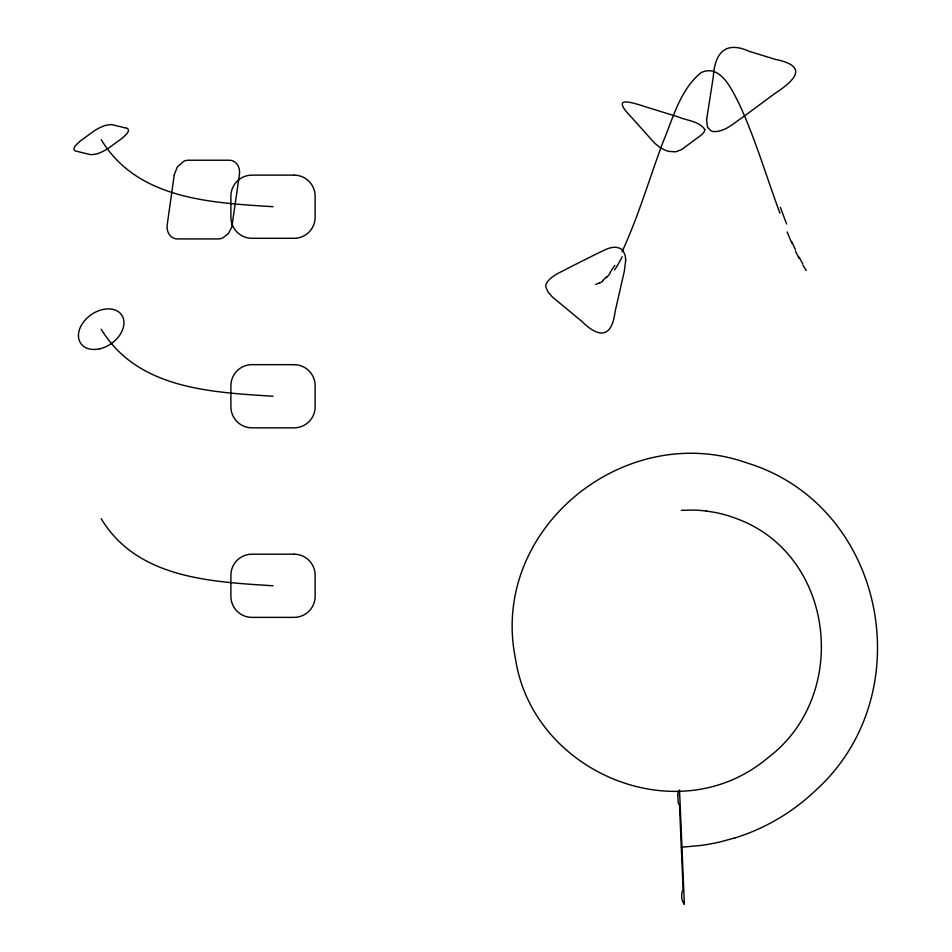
<?xml version="1.0" encoding="UTF-8"?>
<svg xmlns="http://www.w3.org/2000/svg" width="952" height="952" viewBox="0 0 952 952"><rect width="100%" height="100%" fill="white"/><g stroke="black" fill="none" stroke-linecap="round" stroke-linejoin="round"><path stroke-width="1.43" d="M621.989 251.84C638.364 216.628 649.181 179.226 662.675 142.883C672.981 118.679 679.776 90.023 700.969 72.709C720.593 63.141 732.147 90.44 739.252 104.042C755.555 139.337 766.408 176.798 779.938 213.177M614.813 265.346L610.065 272.558M606.46 276.949L602.783 280.447M599.129 282.994L595.666 284.493M735.194 837.819L721.794 841.497A224.672 222.851 77.5 0 1 701.362 845.4L681.299 847.256M681.299 510.32L693.472 510.07A140.384 137.397 -88.4 0 1 706.146 511.022M273.022 206.715C210.916 202.705 137.362 199.527 101.198 139.646M273.022 396.246C210.916 392.236 137.362 389.059 101.198 329.178M273.022 585.777C210.916 581.767 137.362 578.59 101.198 518.709M706.146 511.034L714.607 512.366A130.733 128.032 -75.6 0 1 735.087 518.078C835.106 553.421 850.933 695.305 768.014 757.685C678.181 833.714 532.537 772.667 515.425 658.51C489.268 529.276 624.548 419.57 746.713 462.85C885.872 505.238 922.095 694.079 815.888 790.16A211.653 209.88 54.7 0 1 778.546 818.553L772.691 821.862A204.656 202.978 68.6 0 1 735.206 837.855M126.509 128.187L111.586 124.569L106.398 125.164A15.22 4.891 -28.7 0 0 93.022 131.745L79.837 141.336L75.422 145.644A17.184 5.51 -28.7 0 0 75.886 151.094L90.821 154.712L95.997 154.117A15.22 4.891 -28.7 0 0 109.373 147.548L122.57 137.945L126.985 133.637A17.184 5.51 -28.7 0 0 126.509 128.199M806.261 270.475L802.81 265.049M799.144 258.504L795.467 251.197M791.874 243.307L787.114 231.919M602.794 281.019A131.078 41.793 -85.4 0 1 599.117 283.399M610.077 273.391A114.418 34.367 -82.1 0 1 606.448 277.663M622.18 256.719A123.224 31.951 -78 0 1 614.635 269.88M786.614 223.994A123.224 14.423 72 0 1 780.402 207.322M795.444 249.757A114.418 24.157 75.1 0 1 791.909 241.915M802.786 263.764A131.078 33.118 77.5 0 1 799.168 257.183M677.8 794.825L678.252 802.822L679.514 805.178L683.084 889.346C680.977 893.785 681.096 900.497 684.381 904.4L679.526 790.065L678.05 792.326L677.8 794.825M625.726 260.015L624.298 271.415L615.063 311.78C611.815 337.984 599.129 338.377 581.922 321.455L552.374 296.976L548.078 292.097L545.901 287.254A6.307 5.926 73.7 0 1 546.258 283.744C550.792 275.64 560.407 272.51 568.082 268.166L596.666 253.803C603.925 250.638 612.445 244.557 620.502 248.627A9.484 8.913 73.7 0 1 623.155 251.007L625.226 255.434L625.726 260.015M704.837 129.662L704.016 132.233L701.636 134.744L681.632 149.571L675.789 151.82L668.709 151.368A10.389 3.963 20.8 0 1 665.876 150.499L660.355 147.75L654.559 143.086L631.795 117.631C611.386 96.795 627.487 100.829 645.016 106.648L678.169 116.882C686.856 120.714 699.446 121.118 704.837 129.662M706.574 119.892L707.538 127.211L710.977 130.805A11.329 7.985 -27.5 0 0 713.536 131.578C725.234 132.054 734.266 122.713 743.417 116.739L774.999 93.403C795.527 79.944 808.557 66.176 775.559 59.417L749.188 51.36C725.067 40.317 714.738 53.419 713.262 77.076L706.574 119.892M174.252 174.859L167.278 224.303A12.721 8.913 -78.1 0 0 167.374 229.682C168.088 234.537 172.193 239.059 177.322 238.928L218.246 238.928A19.909 13.947 -78.1 0 0 222.839 237.905L228.409 233.526L231.836 226.957L239.38 174.859A12.721 8.913 -78.1 0 0 239.297 169.468C238.571 164.613 234.478 160.103 229.337 160.222L188.425 160.222A19.909 13.947 -78.1 0 0 183.819 161.245L177.346 166.85L174.252 174.859M294.073 175.132L251.959 175.132A21.063 21.063 0 0 0 230.896 196.195L230.896 217.246A21.063 21.063 0 0 0 251.959 238.309L294.073 238.309A21.063 21.063 0 0 0 315.136 217.246L315.136 196.195A21.063 21.063 0 0 0 294.073 175.132M294.073 364.664L251.959 364.664A21.063 21.063 0 0 0 230.896 385.715L230.896 406.778A21.063 21.063 0 0 0 251.959 427.841L294.073 427.841A21.063 21.063 0 0 0 315.136 406.778L315.136 385.715A21.063 21.063 0 0 0 294.073 364.664M294.073 554.195L251.959 554.195A21.063 21.063 0 0 0 230.896 575.246L230.896 596.309A21.063 21.063 0 0 0 251.959 617.372L294.073 617.372A21.063 21.063 0 0 0 315.136 596.309L315.136 575.246A21.063 21.063 0 0 0 294.073 554.195M99.746 348.801A24.907 17.612 -35 0 0 121.594 314.886A24.907 17.612 -35 0 0 82.253 323.823A24.907 17.612 -35 0 0 99.746 348.801"/></g></svg>
